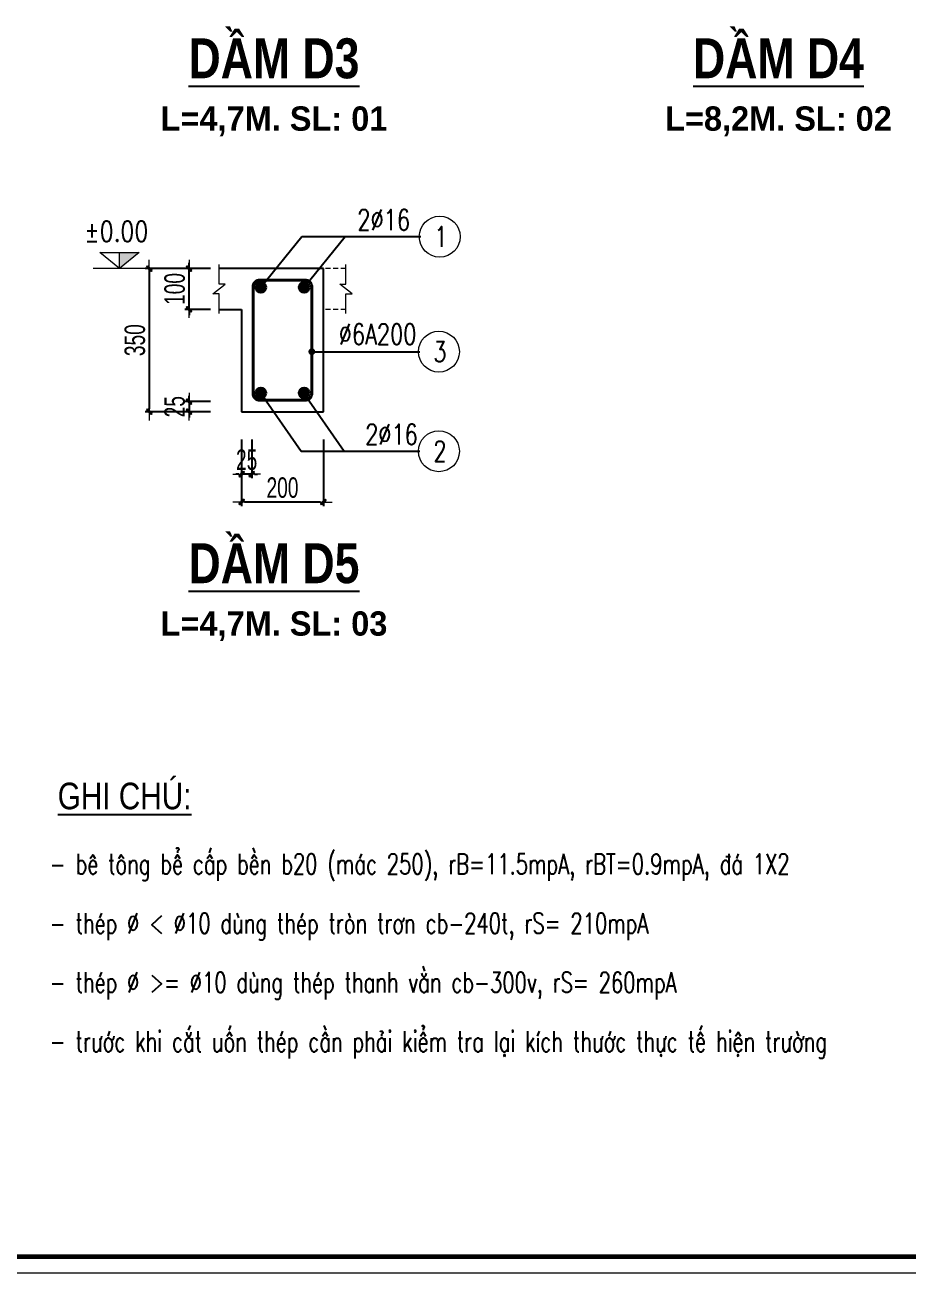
# Model space of a CAD drawing. Extents: x -192823 to 24985, y 78808 to 102574.
# Drawn here: x -101064 to -94591, y 84928 to 94078 of the extents above; entities that cross this region are included whole.
import ezdxf
from ezdxf.enums import TextEntityAlignment as Align

# ---------------------------------------------------------------- set-up
doc = ezdxf.new("R2010")
doc.units = 0
doc.header["$LTSCALE"] = 5
doc.header["$MEASUREMENT"] = 0
doc.header["$PDMODE"] = 3
doc.header["$PDSIZE"] = -5
doc.linetypes.add('HIDDEN', pattern=[0.375, 0.25, -0.125])
doc.layers.get('0').update_dxf_attribs({"linetype": 'CONTINUOUS', "lineweight": 25})
doc.layers.get('DEFPOINTS').update_dxf_attribs({"linetype": 'CONTINUOUS', "lineweight": 9})
for name, color, linetype, lineweight in [('EG Dim', 8, 'CONTINUOUS', 15), ('EG Net dam3', 1, 'CONTINUOUS', 60), ('EG Text2', 7, 'CONTINUOUS', 20), ('ISO', 153, 'CONTINUOUS', 15), ('Khungten_LCDI', 7, 'CONTINUOUS', 25), ('KICHTHUOC', 167, 'CONTINUOUS', 15), ('LC MANH DUT', 35, 'HIDDEN', 5), ('LC Net dam2', 6, 'CONTINUOUS', 40), ('LC Net manh', 239, 'CONTINUOUS', 5), ('LC Net thay', 7, 'CONTINUOUS', 25), ('LC Text1', 3, 'CONTINUOUS', 20), ('LC Text2', 7, 'CONTINUOUS', 25)]:
    doc.layers.add(name, color=color, linetype=linetype, lineweight=lineweight)
doc.styles.add('EG 1', font='')
doc.styles.add('HOATBIF', font='hoatbif.shx', dxfattribs={"width": 0.7})
doc.styles.add('Khungten', font='', dxfattribs={"width": 0.9, "height": 5000})
doc.styles.add('LC 1', font='')
doc.styles.add('LC 3', font='vnsimli.shx', dxfattribs={"width": 0.75})
doc.styles.add('LC3', font='', dxfattribs={"width": 0.8})
doc.styles.add('T1', font='Vnsimli.shx', dxfattribs={"width": 0.8})
doc.styles.add('T2', font='', dxfattribs={"width": 0.8})
doc.styles.add('Title', font='', dxfattribs={"width": 0.8})
doc.styles.get('EG 1').set_extended_font_data('.VnAvantH', bold=True)
doc.styles.get('Khungten').set_extended_font_data('.VnAvantH')
doc.styles.get('LC 1').set_extended_font_data('.VnAvantH', bold=True)
doc.styles.get('LC3').set_extended_font_data('.VnArialH', bold=True)
doc.styles.get('T2').set_extended_font_data('.VnArialH')
doc.styles.get('Title').set_extended_font_data('.VnBlackH')
doc.dimstyles.new('1-100', dxfattribs={"dimscale": 100, "dimtxt": 2.5, "dimasz": 0.35, "dimexe": 0.5, "dimexo": 0, "dimgap": 1, "dimtad": 1, "dimdec": 0, "dimzin": 0, "dimdsep": 46, "dimtxsty": 'HOATBIF', "dimblk1": 'DOT', "dimblk2": 'DOT', "dimsah": 1, "dimcen": -1, "dimdle": 1, "dimclrd": 256, "dimclre": 256, "dimclrt": 130, "dimadec": 0, "dimazin": 0, "dimtfac": 0.333333, "dimtdec": 0, "dimtix": 1, "dimtmove": 2, "dimatfit": 3, "dimldrblk": 'DOT', "dimfxl": 0.5, "dimtvp": 0.833333, "dimtolj": 1, "dimtzin": 12, "dimarcsym": 0})

# ---------------------------------------------------------------- blocks, each defined once
blk = doc.blocks.new('ha tang Nui Beo')
at = {"layer": 'DEFPOINTS', "lineweight": 0}
blk.add_lwpolyline([(-1200, -14850), (-1200, 14850), (40800, 14850), (40800, -14850)], close=True, dxfattribs=at)
at = {"layer": 'Khungten_LCDI', "color": 5, "lineweight": 60}
blk.add_lwpolyline([(0, -14650), (0, 14650), (40600, 14650), (40600, -14650)], close=True, dxfattribs=at)
at = {"color": 7, "style": 'Khungten', "width": 0.8}
for tag, p in [('REVISION', (39499, -10746)), ('NGAYHT', (39546, -11609))]:
    blk.add_attdef(tag, text='', height=200, dxfattribs=at).set_placement(p, align=Align.CENTER)
at = {"layer": 'LC Text1', "style": 'Title', "width": 1.485915}
for tag, p, p2 in [('TENBANVE1', (36913, -8886), (40339, -8886)), ('TENBANVE2', (36913, -9562), (40339, -9562))]:
    blk.add_attdef(tag, text='', height=250, dxfattribs=at).set_placement(p, p2, align=Align.FIT)
at = {"layer": 'LC Text1', "style": 'Title', "width": 0.7}
blk.add_attdef('SOBANVE', text='', height=250, dxfattribs=at).set_placement((39562, -13896), align=Align.CENTER)
blk = doc.blocks.new('TIEUDE1')
at = {"layer": 'EG Text2', "color": 7, "style": 'EG 1'}
blk.add_attdef('TIªU§Ò', text='', height=5, dxfattribs=at).set_placement((0, 0), align=Align.BOTTOM_CENTER)
blk.add_attdef('TL', text='', height=3, dxfattribs=at).set_placement((0, -2), align=Align.TOP_CENTER)
blk = doc.blocks.new('DOT')
at = {"layer": 'KICHTHUOC'}
blk.add_line((-3, 0), (3, 0), dxfattribs=at)
at = {"layer": 'KICHTHUOC', "color": 4}
blk.add_line((-1, -1), (1, 1), dxfattribs=at)
blk.add_lwpolyline([(0.5, 1), (-1, -0.5), (-0.5, -1), (1, 0.5)], close=True, dxfattribs=at)
blk = doc.blocks.new('*D482')
at = {"layer": 'DEFPOINTS', "color": 0, "transparency": 16777216}
for p in [(-99476.4, 91038.7), (-98876.4, 91038.7), (-99476.4, 90580.5)]:
    blk.add_point(p, dxfattribs=at)
at = {"layer": 'EG Dim', "lineweight": -2, "transparency": 16777216}
for p, q in [((-99476.4, 91038.7), (-99476.4, 90550.5)), ((-98876.4, 91038.7), (-98876.4, 90550.5)), ((-98897.4, 90580.5), (-99455.4, 90580.5))]:
    blk.add_line(p, q, dxfattribs=at)
at = {"layer": 'EG Dim', "lineweight": -2, "transparency": 16777216, "xscale": 21, "yscale": 21, "zscale": 21, "rotation": 180}
blk.add_blockref('DOT', (-99476.4, 90580.5), dxfattribs=at)
at = {"layer": 'EG Dim', "lineweight": -2, "transparency": 16777216, "xscale": 21, "yscale": 21, "zscale": 21}
blk.add_blockref('DOT', (-98876.4, 90580.5), dxfattribs=at)
at = {"layer": 'EG Dim', "color": 130, "transparency": 16777216, "insert": (-99176.4, 90685.5), "char_height": 150, "attachment_point": 5, "style": 'HOATBIF'}
blk.add_mtext('\\A1;200', dxfattribs=at)
blk = doc.blocks.new('*D483')
at = {"layer": 'DEFPOINTS', "color": 0, "transparency": 16777216}
for p in [(-99476.4, 91038.7), (-99401.4, 91038.7), (-99476.4, 90784.7)]:
    blk.add_point(p, dxfattribs=at)
at = {"layer": 'EG Dim', "lineweight": -2, "transparency": 16777216}
for p, q in [((-99476.4, 91038.7), (-99476.4, 90754.7)), ((-99401.4, 91038.7), (-99401.4, 90754.7)), ((-99497.4, 90784.7), (-99518.4, 90784.7)), ((-99401.4, 90784.7), (-99476.4, 90784.7)), ((-99380.4, 90784.7), (-99359.4, 90784.7))]:
    blk.add_line(p, q, dxfattribs=at)
at = {"layer": 'EG Dim', "lineweight": -2, "transparency": 16777216, "xscale": 21, "yscale": 21, "zscale": 21}
blk.add_blockref('DOT', (-99476.4, 90784.7), dxfattribs=at)
at = {"layer": 'EG Dim', "lineweight": -2, "transparency": 16777216, "xscale": 21, "yscale": 21, "zscale": 21, "rotation": 180}
blk.add_blockref('DOT', (-99401.4, 90784.7), dxfattribs=at)
at = {"layer": 'EG Dim', "color": 130, "transparency": 16777216, "insert": (-99438.9, 90889.7), "char_height": 150, "attachment_point": 5, "style": 'HOATBIF'}
blk.add_mtext('\\A1;25', dxfattribs=at)
blk = doc.blocks.new('*D484')
at = {"layer": 'DEFPOINTS', "color": 0, "transparency": 16777216}
for p in [(-99861.4, 92292.4), (-99704, 92292.4), (-99704, 91992.8)]:
    blk.add_point(p, dxfattribs=at)
at = {"layer": 'EG Dim', "lineweight": -2, "transparency": 16777216}
for p, q in [((-99861.4, 92313.4), (-99861.4, 92334.4)), ((-99704, 92292.4), (-99891.4, 92292.4)), ((-99861.4, 91992.8), (-99861.4, 92292.4)), ((-99704, 91992.8), (-99891.4, 91992.8)), ((-99861.4, 91971.8), (-99861.4, 91950.8))]:
    blk.add_line(p, q, dxfattribs=at)
at = {"layer": 'EG Dim', "lineweight": -2, "transparency": 16777216, "xscale": 21, "yscale": 21, "zscale": 21}
for p, rotation in [((-99861.4, 92292.4), 270), ((-99861.4, 91992.8), 90)]:
    blk.add_blockref('DOT', p, dxfattribs=dict(at, rotation=rotation))
at = {"layer": 'EG Dim', "color": 130, "transparency": 16777216, "insert": (-99966.4, 92142.6), "char_height": 150, "attachment_point": 5, "rotation": 90, "style": 'HOATBIF'}
blk.add_mtext('\\A1;100', dxfattribs=at)
blk = doc.blocks.new('*D485')
at = {"layer": 'DEFPOINTS', "color": 0, "transparency": 16777216}
for p in [(-99704, 92292.4), (-100153, 91242.2), (-99704, 91242.2)]:
    blk.add_point(p, dxfattribs=at)
at = {"layer": 'EG Dim', "lineweight": -2, "transparency": 16777216}
for p, q in [((-99704, 92292.4), (-100183, 92292.4)), ((-100153, 92271.4), (-100153, 91263.2)), ((-99704, 91242.2), (-100183, 91242.2))]:
    blk.add_line(p, q, dxfattribs=at)
at = {"layer": 'EG Dim', "lineweight": -2, "transparency": 16777216, "xscale": 21, "yscale": 21, "zscale": 21}
for p, rotation in [((-100153, 92292.4), 90), ((-100153, 91242.2), 270)]:
    blk.add_blockref('DOT', p, dxfattribs=dict(at, rotation=rotation))
at = {"layer": 'EG Dim', "color": 130, "transparency": 16777216, "insert": (-100258, 91767.3), "char_height": 150, "attachment_point": 5, "rotation": 90, "style": 'HOATBIF'}
blk.add_mtext('\\A1;350', dxfattribs=at)
blk = doc.blocks.new('*D486')
at = {"layer": 'DEFPOINTS', "color": 0, "transparency": 16777216}
for p in [(-99704, 91317.2), (-99861.4, 91242.2), (-99704, 91242.2)]:
    blk.add_point(p, dxfattribs=at)
at = {"layer": 'EG Dim', "lineweight": -2, "transparency": 16777216}
for p, q in [((-99704, 91317.2), (-99891.4, 91317.2)), ((-99861.4, 91338.2), (-99861.4, 91359.2)), ((-99861.4, 91317.2), (-99861.4, 91242.2)), ((-99704, 91242.2), (-99891.4, 91242.2)), ((-99861.4, 91221.2), (-99861.4, 91200.2))]:
    blk.add_line(p, q, dxfattribs=at)
at = {"layer": 'EG Dim', "lineweight": -2, "transparency": 16777216, "xscale": 21, "yscale": 21, "zscale": 21}
for p, rotation in [((-99861.4, 91317.2), 270), ((-99861.4, 91242.2), 90)]:
    blk.add_blockref('DOT', p, dxfattribs=dict(at, rotation=rotation))
at = {"layer": 'EG Dim', "color": 130, "transparency": 16777216, "insert": (-99966.4, 91279.7), "char_height": 150, "attachment_point": 5, "rotation": 90, "style": 'HOATBIF'}
blk.add_mtext('\\A1;25', dxfattribs=at)
blk = doc.blocks.new('Caodo1')
at = {"layer": 'LC Text1'}
blk.add_hatch(color=4, dxfattribs=at).paths.add_polyline_path([(0, 200), (0, 0), (243, 200)])
at = {"layer": 'LC Text1', "color": 4}
for p, q in [((0, 0), (0, 200)), ((324, 0), (-324, 0))]:
    blk.add_line(p, q, dxfattribs=at)
blk.add_lwpolyline([(-243, 200), (243, 200), (0, 0), (0, 0)], close=True, dxfattribs=at)
at = {"layer": 'LC Text1', "color": 4, "style": 'T1', "width": 0.8}
blk.add_attdef('%%P0,00', text='', height=250, dxfattribs=at).set_placement((-39, 460), align=Align.MIDDLE_CENTER)

msp = doc.modelspace()

# ---------------------------------------------------------------- hatches: boundary and pattern name
at = {"layer": 'EG Net dam3'}
for points in [[(-99305.1, 92154.8, -1), (-99365.1, 92154.8, -1)], [(-99047.7, 92154.8, 1), (-98987.7, 92154.8, 1)], [(-99305.1, 91379.8, 1), (-99365.1, 91379.8, 1)], [(-99047.7, 91379.8, -1), (-98987.7, 91379.8, -1)]]:
    msp.add_hatch(color=256, dxfattribs=at).paths.add_polyline_path(points)

# ---------------------------------------------------------------- linework, layer by layer
for centre in [(-99335.1, 92154.8), (-99017.7, 92154.8), (-99335.1, 91379.8), (-99017.7, 91379.8)]:
    msp.add_circle(centre, 30, dxfattribs=at)
at = {"layer": 'EG Text2', "ltscale": 100}
for centre in [(-98023.9, 92526.1), (-98030.1, 91682.9), (-98030.1, 90952.9)]:
    msp.add_circle(centre, 150, dxfattribs=at)
at = {"layer": 'ISO'}
msp.add_line((-98961.4, 91682.9), (-98169.2, 91682.9), dxfattribs=at)
at = {"layer": 'LC MANH DUT', "ltscale": 30}
for p, q in [((-98711.4, 92292.4), (-98876.4, 92292.4)), ((-98711.4, 91992.8), (-98876.4, 91992.8))]:
    msp.add_line(p, q, dxfattribs=at)
at = {"layer": 'LC Net dam2'}
msp.add_lwpolyline([(-99341.4, 91327.2), (-99011.4, 91327.2, 0.414214), (-98961.4, 91377.2), (-98961.4, 92157.4, 0.414214), (-99011.4, 92207.4), (-99341.4, 92207.4, 0.414214), (-99391.4, 92157.4), (-99391.4, 91377.2, 0.414214)], format="xyb", close=True, dxfattribs=at)
at = {"layer": 'LC Net manh'}
for points in [[(-99641.4, 91962.8), (-99641.4, 92106.4), (-99686.4, 92106.4), (-99596.4, 92178.4), (-99641.4, 92178.4), (-99641.4, 92322.4)], [(-98711.4, 91962.8), (-98711.4, 92106.4), (-98666.4, 92106.4), (-98756.4, 92178.4), (-98711.4, 92178.4), (-98711.4, 92322.4)]]:
    msp.add_lwpolyline(points, dxfattribs=at)
at = {"layer": 'LC Net thay'}
for p, q in [((-98876.4, 92292.4), (-99641.4, 92292.4)), ((-98876.4, 91242.2), (-98876.4, 92292.4)), ((-99641.4, 91992.8), (-99476.4, 91992.8)), ((-99476.4, 91992.8), (-99476.4, 91242.2)), ((-99476.4, 91242.2), (-98876.4, 91242.2))]:
    msp.add_line(p, q, dxfattribs=at)

# ---------------------------------------------------------------- block references
at = {"layer": 'LC Net thay', "xscale": 0.5939393785367624, "yscale": 0.5939393785367624, "zscale": 0.5939393785367624}
msp.add_blockref('ha tang Nui Beo', (-114490.9, 93748.2), dxfattribs=at)
at = {"layer": 'LC Text1'}
ref = msp.add_blockref('Caodo1', (-100371.2, 92292.4), dxfattribs=dict(at, xscale=0.593939378536651, yscale=0.593939378536651, zscale=0.593939378536651))
ref.add_attrib('%%P0,00', '%%P0.00', dxfattribs={"layer": 'LC Text2', "color": 4, "height": 148.48, "style": 'T1', "width": 0.8}).set_placement((-100394.4, 92565.3), align=Align.MIDDLE_CENTER)
at = {"layer": 'LC Text2'}
ref = msp.add_blockref('TIEUDE1', (-99238.6, 93599.8), dxfattribs=dict(at, xscale=59.3939378537799, yscale=59.3939378537799, zscale=59.3939378537799))
ref.add_attrib('TIªU§Ò', '%%UdÇm d3', dxfattribs={"color": 7, "height": 292.48, "style": 'LC3', "width": 0.8}).set_placement((-99238.6, 93599.8), align=Align.BOTTOM_CENTER)
ref.add_attrib('TL', 'l=4,7m. sl: 01', dxfattribs={"color": 7, "height": 178.182, "style": 'LC 1'}).set_placement((-99238.6, 93481), align=Align.TOP_CENTER)
ref = msp.add_blockref('TIEUDE1', (-95540.9, 93599.8), dxfattribs=dict(at, xscale=59.3939378537799, yscale=59.3939378537799, zscale=59.3939378537799))
ref.add_attrib('TIªU§Ò', '%%UdÇm d4', dxfattribs={"color": 7, "height": 292.48, "style": 'LC3', "width": 0.8}).set_placement((-95540.9, 93599.8), align=Align.BOTTOM_CENTER)
ref.add_attrib('TL', 'l=8,2m. sl: 02', dxfattribs={"color": 7, "height": 178.182, "style": 'LC 1'}).set_placement((-95540.9, 93481), align=Align.TOP_CENTER)
ref = msp.add_blockref('TIEUDE1', (-99238.6, 89898), dxfattribs=dict(at, xscale=59.3939378537799, yscale=59.3939378537799, zscale=59.3939378537799))
ref.add_attrib('TIªU§Ò', '%%UdÇm d5', dxfattribs={"color": 7, "height": 292.48, "style": 'LC3', "width": 0.8}).set_placement((-99238.6, 89898), align=Align.BOTTOM_CENTER)
ref.add_attrib('TL', 'l=4,7m. sl: 03', dxfattribs={"color": 7, "height": 178.182, "style": 'LC 1'}).set_placement((-99238.6, 89779.2), align=Align.TOP_CENTER)

# ---------------------------------------------------------------- texts
at = {"layer": 'LC Text1', "color": 3, "style": 'LC 3', "width": 0.7}
for s, p in [('- bª t«ng bÓ cÊp bÒn b20 (m¸c 250), rB=11.5mpA, rBT=0.9mpA, ®¸ 1X2', (-100882.1, 87852.4)), ('- thÐp %%C < %%C10 dïng thÐp trßn tr¬n cb-240t, rS= 210mpA', (-100882.1, 87417.7)), ('- thÐp %%C >= %%C10 dïng thÐp thanh v»n cb-300v, rS= 260mpA', (-100882.1, 86984.3)), ('- tr\xadíc khi c¾t uèn thÐp cÇn ph¶i kiÓm tra l¹i kÝch th\xadíc thùc tÕ hiÖn tr\xadêng', (-100882.1, 86551))]:
    msp.add_text(s, height=150, dxfattribs=at).set_placement(p)
at = {"layer": 'LC Text2', "linetype": 'ByBlock', "style": 'LC 3', "width": 0.75}
for s, p in [('2%%C16', (-98627.5, 92574.9)), ('%%C6A200', (-98763.7, 91736.3)), ('2%%C16', (-98570.3, 91001.6))]:
    msp.add_text(s, height=150, dxfattribs=at).set_placement(p)
at = {"layer": 'LC Text2', "ltscale": 100, "style": 'LC 3', "width": 0.75}
for s, p in [('1', (-98016, 92526.1)), ('3', (-98022.2, 91682.9)), ('2', (-98022.2, 90952.9))]:
    msp.add_text(s, height=150, dxfattribs=at).set_placement(p, align=Align.MIDDLE_CENTER)
at = {"layer": 'LC Text2', "style": 'T2', "width": 0.8}
msp.add_text('%%ughi chó:', height=195, dxfattribs=at).set_placement((-100333.7, 88449.6), align=Align.MIDDLE)

# ---------------------------------------------------------------- dimensions: what is measured, and where the dimension line sits
at = {"layer": 'EG Dim'}
for base, p1, p2, angle, picture, middle in [((-100153, 91242.2), (-99704, 92292.4), (-99704, 91242.2), 90, '*D485', (-100258, 91767.3)), ((-99861.4, 92292.4), (-99704, 91992.8), (-99704, 92292.4), 90, '*D484', (-99966.4, 92142.6)), ((-99861.4, 91242.2), (-99704, 91317.2), (-99704, 91242.2), 270, '*D486', (-99966.4, 91279.7)), ((-99476.4, 90784.7), (-99401.4, 91038.7), (-99476.4, 91038.7), 180, '*D483', (-99438.9, 90889.7))]:
    dim = msp.add_linear_dim(base=base, p1=p1, p2=p2, angle=angle, dimstyle='1-100', override={"dimscale": 60, "dimgap": 0.5, "dimlfac": 0.333333}, dxfattribs=at)
    dim.commit()
    dim.dimension.update_dxf_attribs({"geometry": picture, "text_midpoint": middle})
dim = msp.add_linear_dim(base=(-99476.4, 90580.5), p1=(-98876.4, 91038.7), p2=(-99476.4, 91038.7), text='200', dimstyle='1-100', override={"dimscale": 60, "dimgap": 0.5, "dimlfac": 0.333333}, dxfattribs=at)
dim.commit()
dim.dimension.update_dxf_attribs({"geometry": '*D482', "text_midpoint": (-99176.4, 90685.5)})

# ---------------------------------------------------------------- leaders
at = {"layer": 'ISO'}
for points in [[(-99335.1, 92154.8), (-99034.2, 92526.1), (-98163, 92526.1)], [(-99017.7, 92154.8), (-98717.9, 92526.1), (-98163, 92526.1)], [(-98961.4, 91682.9), (-98169.2, 91682.9)], [(-99335.1, 91379.8), (-99040.4, 90952.9), (-98169.2, 90952.9)], [(-99018.8, 91379.8), (-98724.1, 90952.9), (-98169.2, 90952.9)]]:
    msp.add_leader(points, dimstyle='1-100', override={"dimasz": 0.5, "dimtad": 0}, dxfattribs=at)

doc.saveas('drawing.dxf')
